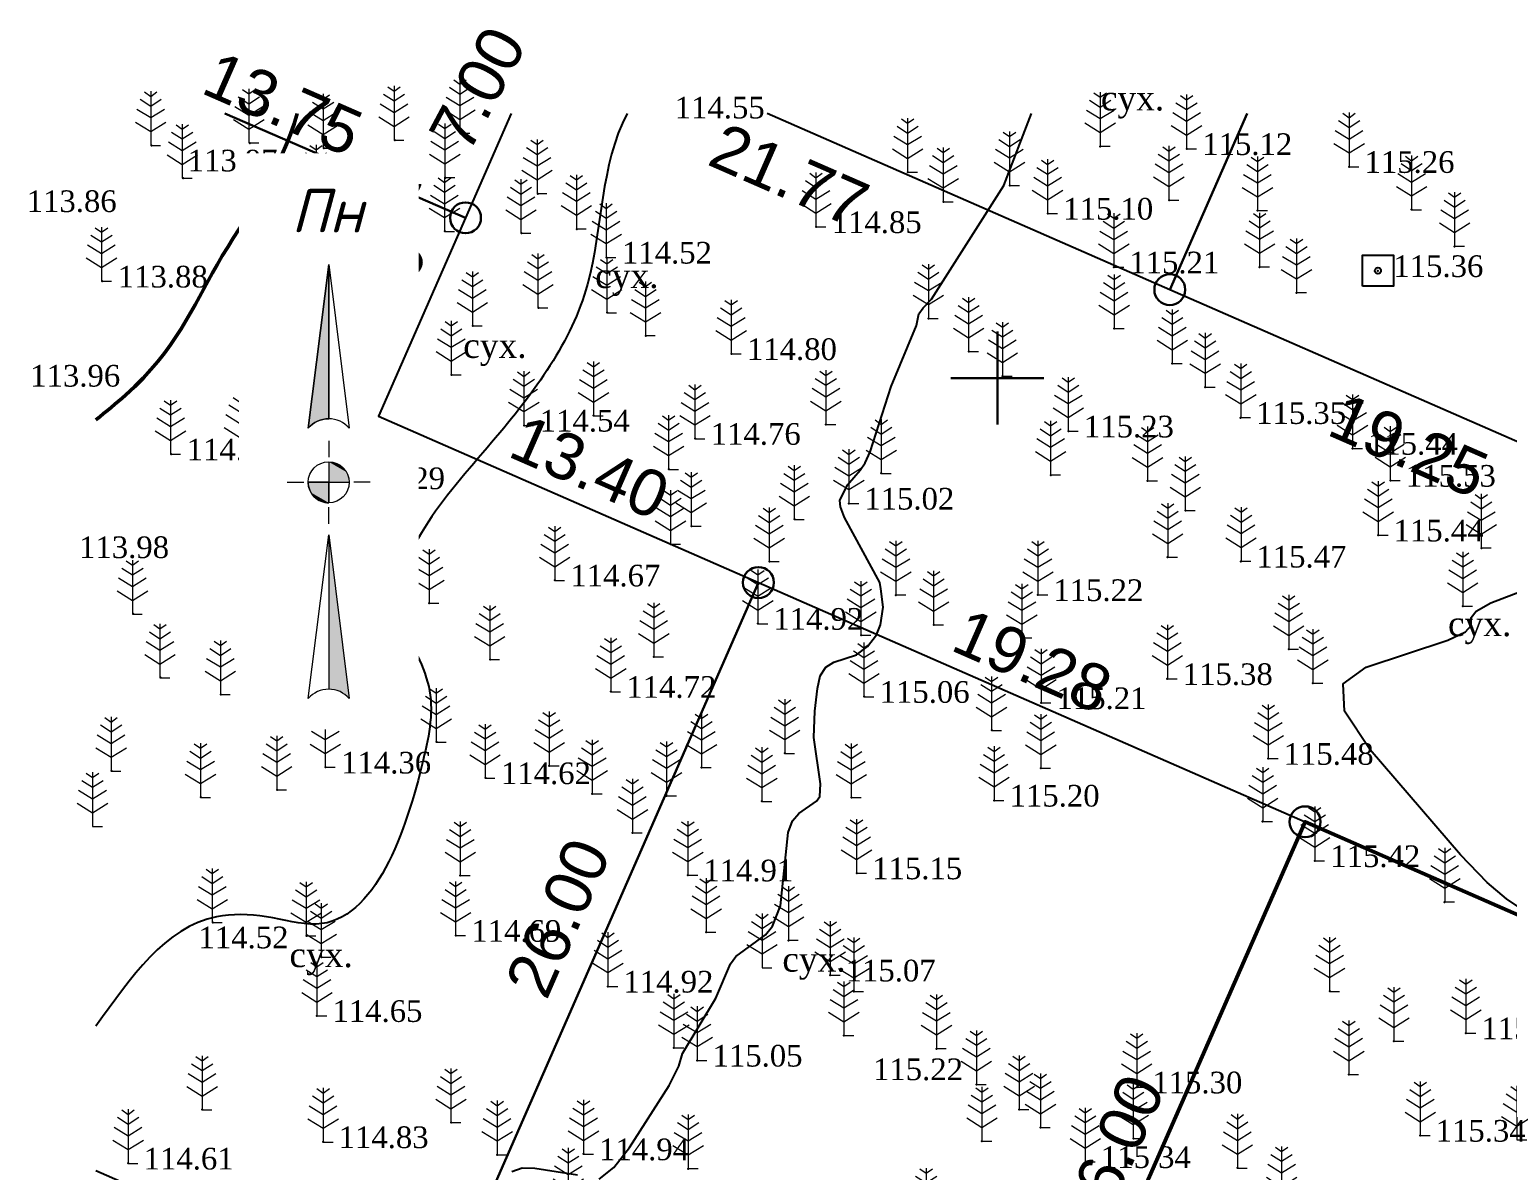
# Model space of a CAD drawing. Header units: millimetres. Extents: x 5405469 to 5405583, y 5524904 to 5525011.
# Drawn here: x 5405468.74 to 5405516.47, y 5524974.39 to 5525011.26 of the extents above; entities that cross this region are included whole.
import ezdxf
from ezdxf.enums import TextEntityAlignment as Align

# ---------------------------------------------------------------- set-up
doc = ezdxf.new("R2010")
doc.units = ezdxf.units.MM
doc.set_wipeout_variables(frame=1)
for name, color, linetype, lineweight in [('#Лист (текст_ПН)', 250, 'Continuous', 0), ('#Штамп', 250, 'Continuous', 0), ('11900000', 1, 'Continuous', 30), ('ТОЧКИ', 7, 'Continuous', 30)]:
    doc.layers.add(name, color=color, linetype=linetype, lineweight=lineweight)
for name, color, linetype in [('SC007', 7, 'Continuous'), ('горизонтали', 42, 'Continuous'), ('Ділянки_Межі', 10, 'Continuous'), ('надписи', 7, 'Continuous'), ('отметки', 7, 'Continuous'), ('промеры', 185, 'Continuous'), ('Растительность', 7, 'Continuous')]:
    doc.layers.add(name, color=color, linetype=linetype)
doc.styles.get("Standard").update_dxf_attribs({"font": 'arial.ttf'})
doc.styles.add('times', font='times.ttf')
doc.styles.add('Мой_Топо', font='isocpeui.ttf')

# ---------------------------------------------------------------- blocks, each defined once
blk = doc.blocks.new('SYMBOL902')
at = {"layer": 'SC007'}
blk.add_lwpolyline([(-1.25, -1.25), (-1.25, 1.25), (1.25, 1.25), (1.25, -1.25)], close=True, dxfattribs=at)
blk.add_circle((0, 0), 0.25, dxfattribs=at)
blk = doc.blocks.new('A$C51FE15A3')
at = {"layer": 'Растительность', "color": 94, "lineweight": 0}
for points in [[(-0.343, 1.489), (0, 1.267), (0.343, 1.489)], [(-0.201, 1.726), (0, 1.584), (0.201, 1.726)], [(0, 1.75), (0, 0), (0.319, 0)], [(-0.447, 1.172), (0, 0.895), (0.447, 1.172)], [(-0.493, 0.753), (0, 0.444), (0.493, 0.753)]]:
    blk.add_lwpolyline(points, dxfattribs=at)
blk = doc.blocks.new('*U5')
at = {"color": 0}
for points in [[(-0.1125, 0), (-0.1087, -0.0291), (-0.0974, -0.0563)], [(-0.1125, 0), (-0.0974, -0.0563), (0, 0)], [(-0.0974, -0.0563), (0, -0.1125), (0, 0)], [(-0.0974, -0.0563), (-0.0795, -0.0795), (-0.0563, -0.0974)], [(-0.0974, -0.0563), (-0.0563, -0.0974), (0, -0.1125)], [(-0.0563, -0.0974), (-0.0291, -0.1087), (0, -0.1125)]]:
    blk.add_solid(points, dxfattribs=at)
blk = doc.blocks.new('*U6')
at = {"color": 0}
for points in [[(0, 0), (0.0974, 0.0563), (0, 0.1125)], [(0.0974, 0.0563), (0.0291, 0.1087), (0, 0.1125)], [(0.0974, 0.0563), (0.0563, 0.0974), (0.0291, 0.1087)], [(0.0974, 0.0563), (0.0795, 0.0795), (0.0563, 0.0974)], [(0, 0), (0.1125, 0), (0.0974, 0.0563)], [(0.1125, 0), (0.1087, 0.0291), (0.0974, 0.0563)]]:
    blk.add_solid(points, dxfattribs=at)
blk = doc.blocks.new('*U7')
at = {"color": 0}
for points in [[(0, -1.1363), (0.0212, -1.1378), (0, -0.288)], [(0.0212, -1.1378), (0.042, -1.1424), (0, -0.288)], [(0.042, -1.1424), (0.062, -1.1498), (0, -0.288)], [(0.062, -1.1498), (0.0806, -1.1601), (0, -0.288)], [(0.0806, -1.1601), (0.0976, -1.1729), (0, -0.288)], [(0.0976, -1.1729), (0.1126, -1.188), (0, -0.288)]]:
    blk.add_solid(points, dxfattribs=at)
blk = doc.blocks.new('*U8')
at = {"color": 0}
for points in [[(-0.1126, 0.297), (-0.0976, 0.3121), (0, 1.197)], [(-0.0976, 0.3121), (-0.0806, 0.3249), (0, 1.197)], [(-0.0806, 0.3249), (-0.062, 0.3352), (0, 1.197)], [(-0.062, 0.3352), (-0.042, 0.3426), (0, 1.197)], [(-0.042, 0.3426), (-0.0212, 0.3472), (0, 1.197)], [(-0.0212, 0.3472), (0, 0.3487), (0, 1.197)]]:
    blk.add_solid(points, dxfattribs=at)
blk = doc.blocks.new('#Північ')
at = {"color": 7}
blk.add_wipeout([(-2.901, 10.635), (2.901, 10.635), (2.901, -7.981), (-2.901, -7.981)], dxfattribs=at).dxf.layer = '#Лист (текст_ПН)'
at = {"layer": '#Лист (текст_ПН)'}
for p, q in [((-0.663, 1.748), (0, 7.043)), ((0, 7.043), (0, 2.052)), ((0, 7.043), (0.663, 1.748)), ((0, 1.337), (0, 0.807)), ((0, 0.662), (0, -0.662)), ((-1.337, 0), (-0.807, 0)), ((-0.662, 0), (0.662, 0)), ((1.337, 0), (0.807, 0)), ((0, -1.337), (0, -0.807)), ((-0.663, -6.99), (0, -1.695)), ((0, -1.695), (0.663, -6.99)), ((0, -1.695), (0, -6.686))]:
    blk.add_line(p, q, dxfattribs=at)
at = {"layer": '#Лист (текст_ПН)', "flags": 128}
for points in [[(0, 7.043), (-0.663, 1.748, -0.218585), (0, 2.052)], [(0, 0), (-0.662, 0, 0.414214), (0, -0.662)]]:
    blk.add_lwpolyline(points, format="xyb", close=True, dxfattribs=at)
at = {"layer": '#Лист (текст_ПН)'}
blk.add_circle((0, 0), 0.662, dxfattribs=at)
for centre in [(0, 1.178), (0, -7.56)]:
    blk.add_arc(centre, 0.874, 40.6798, 139.3202, dxfattribs=at)
at = {"layer": '#Лист (текст_ПН)', "xscale": 5.883850111352785, "yscale": 5.883850111352785, "zscale": 5.883850111352785}
for name in ['*U8', '*U6', '*U5', '*U7']:
    blk.add_blockref(name, (0, 0), dxfattribs=at)
at = {"layer": '#Лист (текст_ПН)', "style": 'Мой_Топо'}
blk.add_text('Пн', height=1.4, dxfattribs=at).set_placement((-1.217, 8.077))

msp = doc.modelspace()

# ---------------------------------------------------------------- linework, layer by layer
at = {"layer": '11900000', "color": 7}
for points in [[(5405500, 5524998.5, 0), (5405500, 5525001.5, 0)], [(5405500, 5524998.5, 0), (5405500, 5525001.5, 0)], [(5405498.5, 5525000, 0), (5405501.5, 5525000, 0)], [(5405498.5, 5525000, 0), (5405501.5, 5525000, 0)]]:
    msp.add_polyline3d(points, dxfattribs=at)
at = {"layer": 'горизонтали', "color": 32}
for points in [[(5405487.137, 5524974.112, 115), (5405487.607, 5524974.492, 115), (5405488.117, 5524975.132, 115), (5405489.397, 5524977.142, 115), (5405489.707, 5524977.762, 115), (5405489.827, 5524978.172, 115), (5405490.907, 5524979.962, 115), (5405491.377, 5524981.072, 115), (5405491.547, 5524981.302, 115), (5405492.507, 5524982.002, 115), (5405492.737, 5524982.292, 115), (5405492.997, 5524982.942, 115), (5405493.237, 5524985.312, 115), (5405493.377, 5524985.692, 115), (5405493.587, 5524985.932, 115), (5405494.157, 5524986.322, 115), (5405494.267, 5524986.482, 115), (5405494.287, 5524986.882, 115), (5405494.067, 5524988.382, 115), (5405494.107, 5524989.232, 115), (5405494.187, 5524989.962, 115), (5405494.277, 5524990.372, 115), (5405494.457, 5524990.662, 115), (5405494.717, 5524990.822, 115), (5405495.447, 5524991.052, 115), (5405495.807, 5524991.322, 115), (5405496.097, 5524991.702, 115), (5405496.227, 5524992.022, 115), (5405496.307, 5524992.592, 115), (5405496.237, 5524993.192, 115), (5405496.207, 5524993.392, 115), (5405495.057, 5524995.492, 115), (5405494.927, 5524995.842, 115), (5405494.907, 5524996.042, 115), (5405495.157, 5524996.552, 115), (5405495.567, 5524997.022, 115), (5405495.727, 5524997.262, 115), (5405495.887, 5524997.612, 115), (5405496.567, 5524999.732, 115), (5405497.387, 5525001.702, 115), (5405497.467, 5525002.072, 115), (5405497.597, 5525002.272, 115), (5405497.867, 5525002.552, 115), (5405500.207, 5525006.222, 115), (5405501.102, 5525008.554, 115)], [(5405512.037, 5524987.982, 115.5), (5405511.207, 5524989.232, 115.5), (5405511.167, 5524990.122, 115.5), (5405511.907, 5524990.662, 115.5), (5405514.547, 5524991.532, 115.5), (5405515.117, 5524991.802, 115.5), (5405515.307, 5524992.002, 115.5), (5405515.307, 5524992.262, 115.5), (5405515.467, 5524992.462, 115.5), (5405515.937, 5524992.732, 115.5), (5405518.957, 5524993.892, 115.5)], [(5405517.207, 5524982.652, 115.5), (5405516.447, 5524983.172, 115.5), (5405515.817, 5524983.702, 115.5), (5405514.957, 5524984.592, 115.5), (5405512.037, 5524987.982, 115.5)], [(5405484.317, 5524974.362, 115), (5405484.647, 5524974.472, 115), (5405485.057, 5524974.462, 115), (5405486.437, 5524974.252, 115)]]:
    msp.add_polyline3d(points, dxfattribs=at)
msp.add_open_spline([(5405488.038, 5525008.554), (5405487.166, 5525006.881), (5405487.331, 5525002.623), (5405483.865, 5524997.947), (5405479.67, 5524993.518), (5405481.946, 5524990.048), (5405481.276, 5524986.482), (5405479.664, 5524981.676), (5405476.395, 5524982.667), (5405473.426, 5524982.733), (5405472.017, 5524980.634), (5405470.883, 5524979.058)], degree=3, knots=[483.928105, 483.928105, 483.928105, 483.928105, 489.586185, 495.570042, 501.876392, 504.287382, 506.675276, 513.000573, 514.62659, 516.235076, 521.612902, 521.612902, 521.612902, 521.612902], dxfattribs=at)
at = {"layer": 'горизонтали', "color": 32, "lineweight": 50}
msp.add_open_spline([(5405477.377, 5525008.554), (5405476.911, 5525006.739), (5405474.507, 5525003.688), (5405473.406, 5525000.704), (5405471.213, 5524998.918), (5405470.883, 5524998.652)], degree=3, knots=[515.472632, 515.472632, 515.472632, 515.472632, 520.988, 526.137061, 527.048992, 527.048992, 527.048992, 527.048992], dxfattribs=at)
at = {"layer": 'Ділянки_Межі', "lineweight": 25}
for points in [[(5405475.047, 5525008.554), (5405482.819, 5525005.178), (5405480.011, 5524998.766), (5405492.281, 5524993.391), (5405481.853, 5524969.573), (5405478.451, 5524971.063), (5405470.883, 5524974.376)], [(5405553.627, 5524981.816), (5405540.836, 5524987.416), (5405523.203, 5524995.136), (5405505.569, 5525002.856), (5405492.56, 5525008.554)]]:
    msp.add_lwpolyline(points, dxfattribs=at)
at = {"layer": 'Ділянки_Межі'}
for points in [[(5405484.297, 5525008.554), (5405482.819, 5525005.178), (5405475.047, 5525008.554)], [(5405508.064, 5525008.554), (5405505.569, 5525002.856), (5405492.56, 5525008.554)], [(5405529.077, 5525008.554), (5405523.203, 5524995.136), (5405505.569, 5525002.856)], [(5405505.569, 5525002.856), (5405508.064, 5525008.554)]]:
    msp.add_lwpolyline(points, dxfattribs=at)
at = {"layer": 'Ділянки_Межі', "lineweight": 25}
msp.add_lwpolyline([(5405481.853, 5524969.573), (5405492.281, 5524993.391), (5405509.94, 5524985.659), (5405499.497, 5524961.849), (5405496.065, 5524963.351)], close=True, dxfattribs=at)
at = {"layer": 'Ділянки_Межі', "lineweight": 50}
msp.add_lwpolyline([(5405499.497, 5524961.849), (5405509.94, 5524985.659), (5405527.584, 5524977.934), (5405517.141, 5524954.124), (5405513.725, 5524955.62)], close=True, dxfattribs=at)
at = {"layer": 'отметки', "color": 7}
for p in [(5405475.849, 5525007.594, 113.966), (5405480.533, 5525007.69, 114.148), (5405482.659, 5525007.908, 114.253), (5405472.681, 5525007.514, 113.899), (5405478.241, 5525007.431, 114.049), (5405503.324, 5525007.484, 115.091), (5405506.116, 5525007.409, 115.124), (5405497.11, 5525006.651, 114.888), (5405511.357, 5525006.831, 115.26), (5405473.696, 5525006.461, 113.905), (5405482.175, 5525006.475, 114.254), (5405500.4, 5525006.219, 115.007), (5405478.015, 5525005.791, 114.067), (5405478.016, 5525005.768, 114.071), (5405485.151, 5525005.958, 114.36), (5405498.254, 5525005.695, 114.922), (5405505.543, 5525005.744, 115.187), (5405501.625, 5525005.319, 115.097), (5405508.399, 5525005.41, 115.243), (5405513.375, 5525005.444, 115.334), (5405482.155, 5525004.744, 114.303), (5405484.63, 5525004.68, 114.386), (5405486.413, 5525004.815, 114.462), (5405494.146, 5525004.885, 114.846), (5405479.228, 5525004.345, 114.116), (5405514.77, 5525004.255, 115.44), (5405487.371, 5525003.9, 114.515), (5405503.76, 5525003.584, 115.214), (5405508.47, 5525003.586, 115.303), (5405512.29, 5525003.466, 115.364), (5405512.29, 5525003.466, 115.364), (5405512.292, 5525003.461, 115.367), (5405471.086, 5525003.127, 113.88), (5405509.66, 5525002.757, 115.3), (5405485.173, 5525002.266, 114.468), (5405487.391, 5525002.114, 114.555), (5405497.774, 5525001.927, 115.013), (5405483.059, 5525001.692, 114.346), (5405488.646, 5525001.369, 114.596), (5405503.775, 5525001.597, 115.233), (5405476.239, 5525001.043, 114.104), (5405499.075, 5525000.859, 115.116), (5405491.408, 5525000.783, 114.801), (5405505.645, 5525000.473, 115.364), (5405482.371, 5525000.104, 114.408), (5405500.164, 5525000.063, 115.144), (5405506.71, 5524999.707, 115.403), (5405478.207, 5524999.163, 114.217), (5405486.958, 5524998.786, 114.657), (5405494.463, 5524998.5, 114.911), (5405507.857, 5524998.718, 115.347), (5405477.526, 5524998.02, 114.206), (5405484.717, 5524998.47, 114.537), (5405490.24, 5524998.044, 114.763), (5405502.293, 5524998.283, 115.226), (5405473.312, 5524997.54, 114.07), (5405475.54, 5524997.656, 114.212), (5405511.469, 5524997.724, 115.444), (5405489.384, 5524997.052, 114.73), (5405478.749, 5524996.61, 114.288), (5405496.249, 5524996.926, 115.028), (5405501.721, 5524996.866, 115.212), (5405504.846, 5524996.683, 115.336), (5405512.693, 5524996.69, 115.533), (5405495.2, 5524995.95, 115.021), (5405506.074, 5524995.718, 115.34), (5405478.335, 5524995.364, 114.282), (5405490.116, 5524995.213, 114.747), (5405493.443, 5524995.435, 114.917), (5405512.296, 5524994.92, 115.441), (5405489.445, 5524994.636, 114.793), (5405505.495, 5524994.213, 115.331), (5405515.634, 5524994.507, 115.539), (5405492.639, 5524994.074, 114.905), (5405507.866, 5524994.077, 115.469), (5405480.226, 5524993.416, 114.399), (5405485.706, 5524993.467, 114.674), (5405496.724, 5524992.987, 115.014), (5405501.307, 5524992.995, 115.221), (5405472.079, 5524992.379, 114.069), (5405481.65, 5524992.72, 114.531), (5405515.03, 5524992.626, 115.494), (5405492.261, 5524992.067, 114.918), (5405497.942, 5524992.022, 115.076), (5405478.042, 5524991.708, 114.308), (5405495.598, 5524991.694, 114.975), (5405500.796, 5524991.6, 115.157), (5405479.141, 5524990.91, 114.397), (5405483.612, 5524990.905, 114.629), (5405488.9, 5524990.989, 114.862), (5405509.413, 5524991.238, 115.469), (5405472.964, 5524990.321, 114.126), (5405505.487, 5524990.28, 115.384), (5405510.193, 5524990.14, 115.5), (5405474.917, 5524989.778, 114.203), (5405480.614, 5524989.593, 114.399), (5405487.515, 5524989.866, 114.722), (5405495.695, 5524989.705, 115.058), (5405501.408, 5524989.502, 115.209), (5405499.816, 5524988.616, 115.135), (5405481.877, 5524988.239, 114.503), (5405493.134, 5524987.876, 114.969), (5405508.745, 5524987.702, 115.477), (5405471.381, 5524987.31, 114.196), (5405478.301, 5524987.421, 114.363), (5405483.462, 5524987.077, 114.624), (5405485.522, 5524987.472, 114.688), (5405490.446, 5524987.414, 114.903), (5405501.401, 5524987.395, 115.196), (5405476.738, 5524986.694, 114.284), (5405486.913, 5524986.566, 114.808), (5405474.273, 5524986.454, 114.267), (5405489.311, 5524986.501, 114.871), (5405492.394, 5524986.325, 114.944), (5405495.285, 5524986.442, 115.028), (5405499.893, 5524986.352, 115.199), (5405508.567, 5524985.673, 115.491), (5405488.213, 5524985.302, 114.858), (5405510.252, 5524984.397, 115.422), (5405482.651, 5524983.919, 114.7), (5405489.998, 5524983.936, 114.911), (5405495.455, 5524984.004, 115.148), (5405514.446, 5524983.066, 115.468), (5405474.652, 5524982.405, 114.518), (5405477.683, 5524981.973, 114.508), (5405482.507, 5524981.982, 114.686), (5405490.59, 5524982.096, 114.96), (5405493.252, 5524981.827, 115.019), (5405478.17, 5524981.287, 114.55), (5405487.419, 5524980.342, 114.921), (5405494.599, 5524980.701, 115.068), (5405495.365, 5524980.174, 115.149), (5405510.734, 5524980.184, 115.371), (5405478.021, 5524979.393, 114.646), (5405495.044, 5524978.751, 115.117), (5405512.806, 5524978.573, 115.394), (5405515.134, 5524978.833, 115.394), (5405489.548, 5524978.356, 114.975), (5405490.298, 5524977.95, 115.045), (5405498.031, 5524978.327, 115.221), (5405511.353, 5524977.492, 115.322), (5405499.322, 5524977.169, 115.249), (5405504.503, 5524977.084, 115.296), (5405474.315, 5524976.357, 114.684), (5405500.701, 5524976.364, 115.289), (5405482.354, 5524975.945, 114.927), (5405501.391, 5524975.777, 115.293), (5405478.219, 5524975.315, 114.832), (5405499.497, 5524975.338, 115.308), (5405504.394, 5524975.429, 115.352), (5405513.656, 5524975.523, 115.337), (5405471.921, 5524974.623, 114.608), (5405483.845, 5524974.902, 114.976), (5405486.633, 5524974.924, 114.944), (5405502.841, 5524974.672, 115.339), (5405490.006, 5524974.448, 115.094), (5405507.754, 5524974.472, 115.319)]:
    msp.add_point(p, dxfattribs=at)
at = {"layer": 'ТОЧКИ'}
for centre in [(5405482.819, 5525005.178), (5405505.569, 5525002.856), (5405480.011, 5524998.766), (5405492.281, 5524993.391, 107.24), (5405509.94, 5524985.659)]:
    msp.add_circle(centre, 0.5, dxfattribs=at)

# ---------------------------------------------------------------- block references
at = {"layer": 'отметки', "color": 7, "xscale": 0.400000000372529, "yscale": 0.400000000372529, "zscale": 0.400000000372529}
msp.add_blockref('SYMBOL902', (5405512.29, 5525003.47, 115.36), dxfattribs=at)
at = {"layer": 'Растительность', "color": 7}
for p in [(5405482.64, 5525007.91, 114.25), (5405472.65, 5525007.52, 113.9), (5405475.82, 5525007.6, 113.96), (5405478.22, 5525007.43, 114.05), (5405480.51, 5525007.69, 114.15), (5405503.32, 5525007.49, 115.09), (5405506.11, 5525007.41, 115.12), (5405511.36, 5525006.83, 115.26), (5405473.67, 5525006.46, 113.9), (5405482.15, 5525006.48, 114.25), (5405497.1, 5525006.65, 114.89), (5405485.13, 5525005.96, 114.36), (5405500.39, 5525006.22, 115.01), (5405477.99, 5525005.79, 114.07), (5405498.25, 5525005.7, 114.92), (5405501.62, 5525005.32, 115.1), (5405505.54, 5525005.75, 115.19), (5405508.4, 5525005.41, 115.24), (5405513.38, 5525005.44, 115.33), (5405494.14, 5525004.89, 114.85), (5405482.14, 5525004.74, 114.3), (5405484.61, 5525004.68, 114.39), (5405486.4, 5525004.82, 114.46), (5405479.2, 5525004.35, 114.12), (5405487.36, 5525003.9, 114.51), (5405514.77, 5525004.26, 115.44), (5405503.76, 5525003.58, 115.21), (5405508.47, 5525003.59, 115.3), (5405471.06, 5525003.13, 113.88), (5405509.66, 5525002.76, 115.3), (5405485.16, 5525002.27, 114.47), (5405487.38, 5525002.11, 114.55), (5405483.04, 5525001.69, 114.35), (5405497.77, 5525001.93, 115.01), (5405503.77, 5525001.6, 115.23), (5405476.22, 5525001.04, 114.1), (5405488.63, 5525001.37, 114.6), (5405491.4, 5525000.78, 114.8), (5405499.07, 5525000.86, 115.12), (5405482.36, 5525000.1, 114.41), (5405505.65, 5525000.47, 115.36), (5405500.16, 5525000.06, 115.14), (5405506.71, 5524999.71, 115.4), (5405478.19, 5524999.16, 114.22), (5405486.95, 5524998.78, 114.66), (5405507.86, 5524998.72, 115.35), (5405484.7, 5524998.47, 114.54), (5405494.46, 5524998.5, 114.91), (5405502.29, 5524998.28, 115.23), (5405477.51, 5524998.02, 114.2), (5405490.23, 5524998.04, 114.76), (5405511.47, 5524997.72, 115.44), (5405473.29, 5524997.54, 114.07), (5405475.52, 5524997.65, 114.21), (5405489.38, 5524997.05, 114.73), (5405496.25, 5524996.92, 115.03), (5405501.72, 5524996.87, 115.21), (5405478.73, 5524996.61, 114.29), (5405504.85, 5524996.68, 115.34), (5405512.69, 5524996.69, 115.53), (5405495.2, 5524995.95, 115.02), (5405478.32, 5524995.36, 114.28), (5405493.44, 5524995.43, 114.92), (5405506.07, 5524995.72, 115.34), (5405490.11, 5524995.21, 114.75), (5405512.3, 5524994.92, 115.44), (5405489.44, 5524994.63, 114.79), (5405515.63, 5524994.51, 115.54), (5405492.63, 5524994.07, 114.91), (5405505.5, 5524994.21, 115.33), (5405507.87, 5524994.08, 115.47), (5405480.21, 5524993.41, 114.4), (5405485.7, 5524993.46, 114.67), (5405496.72, 5524992.99, 115.01), (5405501.31, 5524992.99, 115.22), (5405481.64, 5524992.72, 114.53), (5405515.03, 5524992.63, 115.49), (5405472.06, 5524992.37, 114.07), (5405492.26, 5524992.06, 114.92), (5405497.94, 5524992.02, 115.08), (5405478.03, 5524991.7, 114.31), (5405495.59, 5524991.69, 114.97), (5405500.79, 5524991.6, 115.16), (5405509.41, 5524991.24, 115.47), (5405479.13, 5524990.91, 114.4), (5405483.6, 5524990.9, 114.63), (5405488.9, 5524990.99, 114.86), (5405472.95, 5524990.31, 114.13), (5405505.49, 5524990.28, 115.38), (5405510.19, 5524990.14, 115.5), (5405474.9, 5524989.77, 114.2), (5405480.6, 5524989.59, 114.4), (5405487.51, 5524989.86, 114.72), (5405495.69, 5524989.7, 115.06), (5405501.41, 5524989.5, 115.21), (5405499.81, 5524988.61, 115.13), (5405481.87, 5524988.23, 114.5), (5405493.13, 5524987.87, 114.97), (5405508.75, 5524987.7, 115.48), (5405471.37, 5524987.3, 114.2), (5405478.29, 5524987.42, 114.36), (5405485.52, 5524987.47, 114.69), (5405490.44, 5524987.41, 114.9), (5405501.4, 5524987.39, 115.2), (5405483.45, 5524987.07, 114.62), (5405474.26, 5524986.45, 114.27), (5405476.72, 5524986.69, 114.28), (5405486.91, 5524986.56, 114.81), (5405489.31, 5524986.5, 114.87), (5405492.39, 5524986.32, 114.94), (5405495.28, 5524986.44, 115.03), (5405499.89, 5524986.35, 115.2), (5405470.77, 5524985.51, 114.28), (5405488.21, 5524985.3, 114.86), (5405508.57, 5524985.67, 115.49), (5405510.25, 5524984.4, 115.42), (5405482.65, 5524983.92, 114.7), (5405490, 5524983.93, 114.91), (5405495.45, 5524984, 115.15), (5405514.45, 5524983.07, 115.47), (5405474.64, 5524982.4, 114.52), (5405477.67, 5524981.97, 114.51), (5405482.5, 5524981.98, 114.69), (5405490.59, 5524982.09, 114.96), (5405493.25, 5524981.83, 115.02), (5405478.16, 5524981.28, 114.55), (5405492.396, 5524980.944), (5405494.6, 5524980.7, 115.07), (5405487.42, 5524980.34, 114.92), (5405495.36, 5524980.17, 115.15), (5405510.73, 5524980.18, 115.37), (5405478.02, 5524979.39, 114.65), (5405495.04, 5524978.75, 115.12), (5405515.13, 5524978.83, 115.39), (5405489.55, 5524978.35, 114.97), (5405498.03, 5524978.33, 115.22), (5405512.81, 5524978.57, 115.39), (5405490.3, 5524977.95, 115.05), (5405499.32, 5524977.17, 115.25), (5405511.35, 5524977.49, 115.32), (5405504.5, 5524977.08, 115.3), (5405474.31, 5524976.35, 114.68), (5405500.7, 5524976.36, 115.29), (5405482.35, 5524975.94, 114.93), (5405501.39, 5524975.78, 115.29), (5405478.22, 5524975.31, 114.83), (5405499.5, 5524975.34, 115.31), (5405504.39, 5524975.43, 115.35), (5405513.66, 5524975.52, 115.34), (5405516.78, 5524975.38, 115.35), (5405483.84, 5524974.9, 114.98), (5405486.63, 5524974.92, 114.94), (5405471.92, 5524974.62, 114.61), (5405490.01, 5524974.45, 115.09), (5405502.84, 5524974.67, 115.34), (5405507.75, 5524974.47, 115.32), (5405486.14, 5524973.37, 115.08), (5405509.18, 5524973.42, 115.31), (5405497.7, 5524972.72, 115.29)]:
    msp.add_blockref('A$C51FE15A3', p, dxfattribs=at)

# ---------------------------------------------------------------- texts
at = {"layer": 'надписи', "color": 7, "style": 'times'}
for p in [(5405503.342, 5525009.449, 111.861), (5405487.006, 5525003.71, 111.861), (5405482.746, 5525001.451, 111.861), (5405514.555, 5524992.461, 111.861), (5405477.132, 5524981.763, 111.861), (5405493.053, 5524981.617, 111.861)]:
    msp.add_text('сух.', height=0.8, dxfattribs=at).set_placement(p, align=Align.TOP_LEFT)
at = {"layer": 'отметки', "color": 7, "style": 'times'}
for s, p in [('114.55', (5405489.576, 5525009.091, 114.546)), ('115.12', (5405506.616, 5525007.909, 115.124)), ('113.97', (5405473.843, 5525007.379, 113.966)), ('115.26', (5405511.857, 5525007.331, 115.26)), ('114.07', (5405478.516, 5525006.268, 114.071)), ('113.86', (5405468.644, 5525006.066, 113.861)), ('115.10', (5405502.125, 5525005.819, 115.097)), ('114.85', (5405494.646, 5525005.385, 114.846)), ('114.52', (5405487.871, 5525004.4, 114.515)), ('115.21', (5405504.26, 5525004.084, 115.214)), ('115.36', (5405512.79, 5525003.966, 115.364)), ('115.36', (5405512.79, 5525003.966, 115.364)), ('113.88', (5405471.586, 5525003.627, 113.88)), ('114.10', (5405476.739, 5525001.543, 114.104)), ('114.80', (5405491.908, 5525001.283, 114.801)), ('113.96', (5405468.758, 5525000.424, 113.965)), ('114.54', (5405485.217, 5524998.97, 114.537)), ('115.35', (5405508.357, 5524999.218, 115.347)), ('114.76', (5405490.74, 5524998.544, 114.763)), ('115.23', (5405502.793, 5524998.783, 115.226)), ('114.07', (5405473.812, 5524998.04, 114.07)), ('115.44', (5405511.969, 5524998.224, 115.444)), ('114.29', (5405479.249, 5524997.11, 114.288)), ('115.53', (5405513.193, 5524997.19, 115.533)), ('115.02', (5405495.7, 5524996.45, 115.021)), ('115.44', (5405512.796, 5524995.42, 115.441)), ('113.98', (5405470.336, 5524994.883, 113.978)), ('115.47', (5405508.366, 5524994.577, 115.469)), ('114.67', (5405486.206, 5524993.967, 114.674)), ('115.22', (5405501.807, 5524993.495, 115.221)), ('114.92', (5405492.761, 5524992.567, 114.918)), ('114.72', (5405488.015, 5524990.366, 114.722)), ('115.38', (5405505.987, 5524990.78, 115.384)), ('114.20', (5405475.417, 5524990.278, 114.203)), ('115.06', (5405496.195, 5524990.205, 115.058)), ('115.21', (5405501.908, 5524990.002, 115.209)), ('115.48', (5405509.245, 5524988.202, 115.477)), ('114.36', (5405478.801, 5524987.921, 114.363)), ('114.62', (5405483.962, 5524987.577, 114.624)), ('115.20', (5405500.393, 5524986.852, 115.199)), ('115.42', (5405510.752, 5524984.897, 115.422)), ('114.91', (5405490.498, 5524984.436, 114.911)), ('115.15', (5405495.955, 5524984.504, 115.148)), ('114.52', (5405474.193, 5524982.272, 114.518)), ('114.69', (5405483.007, 5524982.482, 114.686)), ('114.92', (5405487.919, 5524980.842, 114.921)), ('115.07', (5405495.099, 5524981.201, 115.068)), ('114.65', (5405478.521, 5524979.893, 114.646)), ('115.39', (5405515.634, 5524979.333, 115.394)), ('115.05', (5405490.798, 5524978.45, 115.045)), ('115.22', (5405495.982, 5524978.011, 115.221)), ('115.30', (5405505.003, 5524977.584, 115.296)), ('114.83', (5405478.719, 5524975.815, 114.832)), ('115.34', (5405514.156, 5524976.023, 115.337)), ('114.61', (5405472.421, 5524975.123, 114.608)), ('114.94', (5405487.133, 5524975.424, 114.944)), ('115.34', (5405503.341, 5524975.172, 115.339))]:
    msp.add_text(s, height=0.7, dxfattribs=at).set_placement(p, align=Align.TOP_LEFT)
at = {"layer": 'промеры', "char_height": 1.5, "attachment_point": 1}
for s, insert, rotation in [('7.00', (5405481.584, 5525007.91), 61.9128), ('13.75', (5405474.826, 5525010.606), 336.3558), ('21.77', (5405491.178, 5525008.292), 336.3558), ('7.00', (5405478.395, 5525001.162), 61.9128), ('19.25', (5405511.19, 5524999.563), 336.3558), ('13.40', (5405484.737, 5524998.863), 336.3558), ('19.28', (5405499.037, 5524992.6), 336.3558), ('26.00', (5405484.061, 5524980.46), 66.3795), ('26.00', (5405501.965, 5524972.833, 107.24), 66.3795)]:
    msp.add_mtext(s, dxfattribs=dict(at, insert=insert, rotation=rotation))

# ---------------------------------------------------------------- next in the draw order: block references
at = {"layer": '#Штамп'}
msp.add_blockref('#Північ', (5405478.4, 5524996.631, 126.873), dxfattribs=at)

# ---------------------------------------------------------------- next in the draw order: linework, layer by layer
at = {"layer": 'Ділянки_Межі', "lineweight": 25}
msp.add_lwpolyline([(5405484.297, 5525008.554), (5405482.819, 5525005.178), (5405480.011, 5524998.766), (5405492.281, 5524993.391), (5405509.94, 5524985.659), (5405527.584, 5524977.934), (5405545.191, 5524970.226), (5405553.627, 5524966.533)], dxfattribs=at)

doc.saveas('drawing.dxf')
